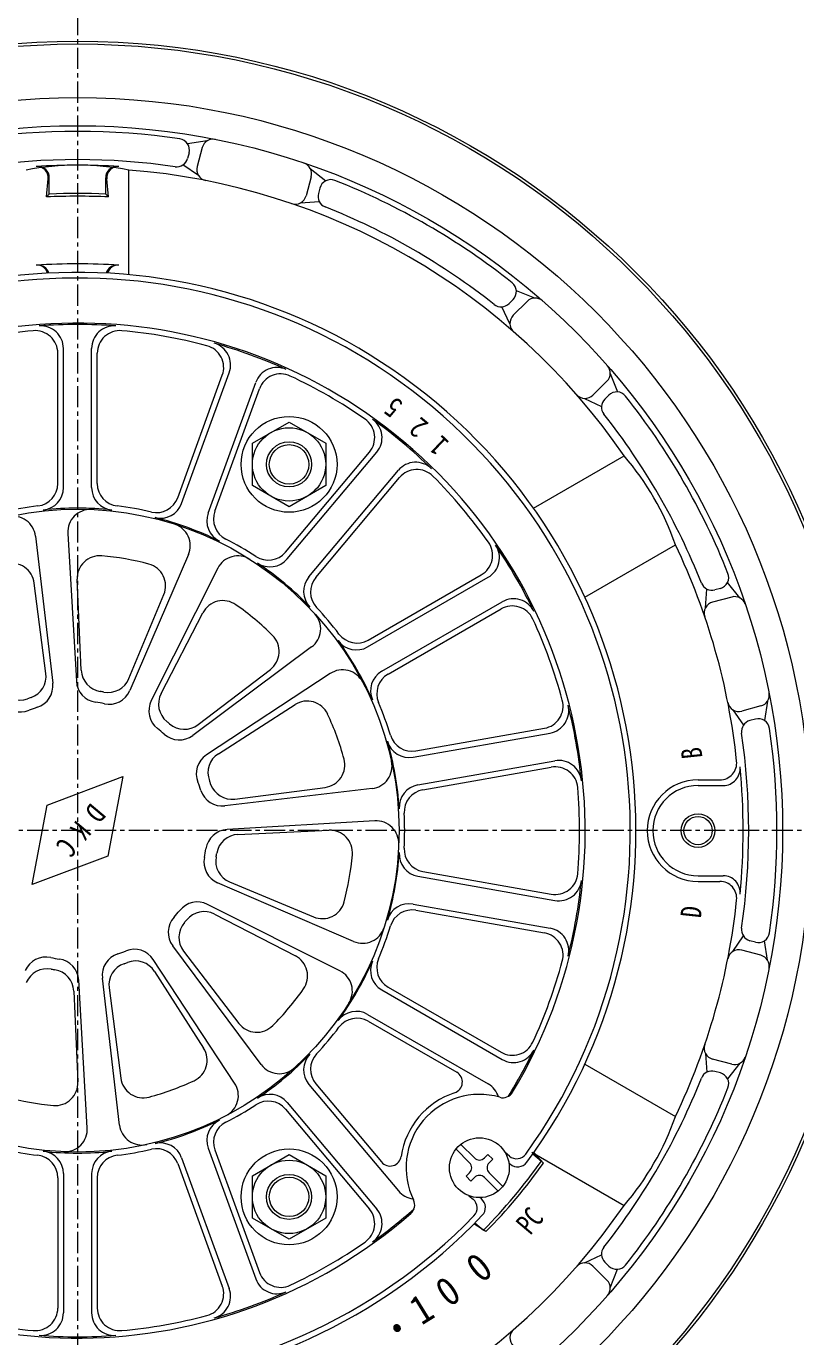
# Model space of a CAD drawing. Units: millimetres, scale not verified. Extents: x -1380 to 1380, y -955 to 955.
# Drawn here: x -459 to -322.6, y 135.3 to 367.7 of the extents above; entities that cross this region are included whole.
import ezdxf
from ezdxf.enums import TextEntityAlignment as Align

# ---------------------------------------------------------------- set-up
doc = ezdxf.new("R2010")
doc.units = ezdxf.units.MM
doc.header["$LTSCALE"] = 3
doc.linetypes.add('USER1', pattern=[2, 1.25, -0.25, 0.25, -0.25])
for name, color, linetype, lineweight in [('0-2_L-2', 7, 'Continuous', 18), ('0-4_L-5', 2, 'USER1', 18), ('0-5_L-3', 7, 'Continuous', 18), ('0-B_L-1a', 3, 'Continuous', 18), ('0-C_L-1b', 150, 'Continuous', 18)]:
    doc.layers.add(name, color=color, linetype=linetype, lineweight=lineweight)
doc.styles.add('ＭＳ ゴシック', font='')
doc.styles.get('ＭＳ ゴシック').set_extended_font_data('MS Gothic')

msp = doc.modelspace()

# ---------------------------------------------------------------- linework, layer by layer
at = {"layer": '0-2_L-2'}
for radius in [140, 139.5, 139.5, 130]:
    msp.add_circle((-449.951, 225.027), radius, dxfattribs=at)
at = {"layer": '0-4_L-5'}
for p, q in [((-449.951, 447.852), (-449.951, 2.202)), ((-227.126, 225.027), (-672.776, 225.027))]:
    msp.add_line(p, q, dxfattribs=at)
at = {"layer": '0-5_L-3'}
for p, q in [((-380.442, 166.131), (-382.822, 168.511)), ((-381.973, 169.36), (-379.594, 166.98)), ((-377.826, 166.98), (-377.189, 167.616)), ((-381.078, 163.727), (-380.442, 164.364)), ((-375.446, 161.135), (-377.826, 163.515)), ((-376.977, 164.364), (-374.597, 161.984))]:
    msp.add_line(p, q, dxfattribs=at)
for points in [[(-405.951, 293.731), (-405.951, 286.226), (-412.451, 282.473), (-418.951, 286.226), (-418.951, 293.731), (-412.451, 297.484)], [(-412.451, 152.569), (-418.951, 156.322), (-418.951, 163.827), (-412.451, 167.58), (-405.951, 163.827), (-405.951, 156.322)]]:
    msp.add_lwpolyline(points, close=True, dxfattribs=at)
for points in [[(-377.189, 167.616), (-376.341, 166.768), (-376.977, 166.131)], [(-379.594, 163.515), (-380.23, 162.879), (-381.078, 163.727)]]:
    msp.add_lwpolyline(points, dxfattribs=at)
for centre, radius in [((-412.451, 289.978), 8.5), ((-412.451, 289.978), 6.5), ((-412.451, 289.978), 3.5), ((-378.709, 165.247), 5.3), ((-412.451, 160.075), 8.5), ((-412.451, 160.075), 6.5), ((-412.451, 160.075), 3.5)]:
    msp.add_circle(centre, radius, dxfattribs=at)
at = {"layer": '0-5_L-3', "color": 4}
for centre in [(-412.451, 289.978), (-412.451, 160.075)]:
    msp.add_circle(centre, 4, dxfattribs=at)
at = {"layer": '0-5_L-3'}
for centre, start, end in [((-381.326, 165.248), 315, 45), ((-378.71, 167.864), 225, 315), ((-376.093, 165.248), 135, 225), ((-378.71, 162.631), 45, 135)]:
    msp.add_arc(centre, 1.25, start, end, dxfattribs=at)
at = {"layer": '0-B_L-1a'}
for p, q in [((-453.451, 286.571), (-453.451, 309.695)), ((-452.451, 285.859), (-452.451, 310.537)), ((-447.451, 285.859), (-447.451, 310.537)), ((-446.451, 286.571), (-446.451, 309.695)), ((-432.19, 284.057), (-424.282, 305.786)), ((-431.494, 283.046), (-423.054, 306.235)), ((-426.796, 281.335), (-418.355, 304.525)), ((-425.613, 281.663), (-417.704, 303.392)), ((-413.072, 274.422), (-398.208, 292.136)), ((-412.764, 273.234), (-396.901, 292.139)), ((-408.934, 270.02), (-393.071, 288.925)), ((-407.71, 269.923), (-392.846, 287.637)), ((-457.406, 277.246), (-454.349, 251.162)), ((-451.677, 277.747), (-450.159, 251.528)), ((-430.297, 273.977), (-440.692, 249.859)), ((-425.086, 271.547), (-436.88, 248.082)), ((-398.518, 257.608), (-377.146, 269.947)), ((-398.402, 258.83), (-378.376, 270.392)), ((-455.548, 252.919), (-457.625, 268.928)), ((-449.283, 253.467), (-450.017, 269.594)), ((-440.852, 251.98), (-434.646, 266.883)), ((-396.018, 253.278), (-374.646, 265.617)), ((-435.152, 249.323), (-427.725, 263.656)), ((-394.902, 252.768), (-374.876, 264.33)), ((-408.455, 257.592), (-429.516, 241.903)), ((-428.594, 243.82), (-415.768, 253.623)), ((-405.157, 252.882), (-427.103, 238.457)), ((-424.987, 238.668), (-411.388, 247.368)), ((-390.477, 238.052), (-366.173, 242.337)), ((-389.949, 239.161), (-367.177, 243.176)), ((-389.609, 233.128), (-365.305, 237.413)), ((-388.734, 232.267), (-365.961, 236.282)), ((-397.732, 232.481), (-423.816, 229.424)), ((-422.059, 230.623), (-406.049, 232.7)), ((-397.231, 226.753), (-423.449, 225.234)), ((-421.511, 224.358), (-405.384, 225.093)), ((-389.609, 216.925), (-365.305, 212.64)), ((-388.734, 217.786), (-365.961, 213.771)), ((-401.001, 205.373), (-425.118, 215.767)), ((-422.997, 215.927), (-408.094, 209.721)), ((-403.431, 200.162), (-426.896, 211.955)), ((-390.477, 212.001), (-366.173, 207.716)), ((-425.655, 210.228), (-411.321, 202.8)), ((-389.949, 210.893), (-367.177, 206.877)), ((-417.386, 183.531), (-433.075, 204.592)), ((-431.158, 203.669), (-421.355, 190.843)), ((-422.096, 180.233), (-436.52, 202.179)), ((-436.309, 200.062), (-427.61, 186.463)), ((-448.225, 172.306), (-449.744, 198.525)), ((-442.496, 172.808), (-445.553, 198.891)), ((-450.619, 196.586), (-449.885, 180.459)), ((-444.354, 197.134), (-442.277, 181.125)), ((-396.018, 196.775), (-374.646, 184.436)), ((-394.902, 197.285), (-374.876, 185.723)), ((-398.518, 192.445), (-377.146, 180.106)), ((-398.402, 191.223), (-382.726, 182.173)), ((-408.934, 180.033), (-393.071, 161.128)), ((-407.71, 180.13), (-396.074, 166.264)), ((-412.764, 176.819), (-396.901, 157.914)), ((-413.072, 175.631), (-398.208, 157.917)), ((-426.796, 168.718), (-418.355, 145.528)), ((-425.613, 168.391), (-417.704, 146.661)), ((-373.393, 167.313), (-374.149, 167.948)), ((-432.19, 165.996), (-424.282, 144.267)), ((-431.494, 167.008), (-423.054, 143.818)), ((-373.474, 166.077), (-373.216, 165.86)), ((-453.451, 163.482), (-453.451, 140.358)), ((-452.451, 164.194), (-452.451, 139.516)), ((-447.451, 164.194), (-447.451, 139.516)), ((-446.451, 163.482), (-446.451, 140.358)), ((-380.576, 160.287), (-379.82, 159.653)), ((-378.358, 159.731), (-378.617, 159.948))]:
    msp.add_line(p, q, dxfattribs=at)
msp.add_lwpolyline([(-441.916, 234.602), (-444.589, 220.527), (-457.986, 215.451), (-455.313, 229.526)], close=True, dxfattribs=at)
msp.add_circle((-449.951, 225.027), 57, dxfattribs=at)
for centre, radius, start, end in [((-449.951, 225.027), 99, 323.54633, 136.45367), ((-449.951, 225.027), 98, 324.18153, 135.81847), ((-449.951, 225.027), 90, 328.96599, 131.03401), ((-449.951, 225.027), 89.757, 85.65309, 94.34691), ((-456.451, 310.537), 4, 0, 94.34691), ((-443.451, 310.537), 4, 85.65309, 180), ((-449.951, 225.027), 89, 95.06209, 104.93791), ((-457.451, 309.695), 4, 0, 95.06209), ((-442.451, 309.695), 4, 84.93791, 180), ((-449.951, 225.027), 89, 75.06209, 84.93791), ((-426.813, 307.604), 4, 340, 74.34691), ((-449.951, 225.027), 89.757, 65.65309, 74.34691), ((-428.04, 307.154), 4, 340, 75.06209), ((-414.597, 303.157), 4, 65.65309, 160), ((-413.945, 302.024), 4, 64.93791, 160), ((-449.951, 225.027), 89, 55.06209, 64.93791), ((-401.273, 294.707), 4, 320, 55.06209), ((-449.951, 225.027), 89.757, 45.65309, 54.34691), ((-399.965, 294.71), 4, 320, 54.34691), ((-390.006, 286.354), 4, 45.65309, 140), ((-389.782, 285.065), 4, 44.93791, 140), ((-457.451, 286.571), 4, 276.94796, 0), ((-442.451, 286.571), 4, 180, 263.05204), ((-449.951, 225.027), 89, 35.06209, 44.93791), ((-449.951, 225.027), 99, 143.54633, 316.45367), ((-456.451, 285.859), 4, 276.09895, 0), ((-443.451, 285.859), 4, 180, 263.90105), ((-435.949, 285.425), 4, 256.94796, 340), ((-449.951, 225.027), 98, 144.18153, 315.81847), ((-449.951, 225.027), 58, 96.94796, 103.05204), ((-449.951, 225.027), 57.179, 83.90105, 96.09895), ((-447.684, 277.978), 4, 87.54865, 183.31572), ((-449.951, 225.027), 58, 76.94796, 83.05204), ((-435.253, 284.414), 4, 256.09895, 340), ((-423.037, 279.967), 4, 160, 243.90105), ((-421.854, 280.295), 4, 160, 243.05204), ((-461.378, 276.78), 4, 6.68428, 102.45135), ((-449.951, 225.027), 57.179, 63.90105, 76.09895), ((-433.971, 275.56), 4, 336.68428, 72.45135), ((-449.951, 225.027), 58, 56.94796, 63.05204), ((-416.136, 276.993), 4, 236.94796, 320), ((-380.376, 273.856), 4, 300, 35.06209), ((-379.146, 273.411), 4, 300, 34.34691), ((-449.951, 225.027), 89.757, 25.65309, 34.34691), ((-461.591, 268.414), 4, 7.39209, 105.01826), ((-446.022, 269.776), 4, 84.98174, 182.60791), ((-449.951, 225.027), 48.921, 75.01826, 84.98174), ((-438.338, 268.421), 4, 337.39209, 75.01826), ((-421.512, 269.75), 4, 57.54865, 153.31572), ((-415.828, 275.805), 4, 236.09895, 320), ((-449.951, 225.027), 57.179, 43.90105, 56.09895), ((-449.951, 225.027), 90, 148.96599, 311.03401), ((-405.869, 267.449), 4, 140, 223.90105), ((-404.646, 267.352), 4, 140, 223.05204), ((-424.173, 261.816), 4, 54.98174, 152.60791), ((-449.951, 225.027), 48.921, 45.01826, 54.98174), ((-372.646, 262.153), 4, 25.65309, 120), ((-410.845, 260.8), 4, 306.68428, 42.45135), ((-449.951, 225.027), 58, 36.94796, 43.05204), ((-372.876, 260.866), 4, 24.93791, 120), ((-449.951, 225.027), 89, 15.06209, 24.93791), ((-418.197, 256.801), 4, 307.39209, 45.01826), ((-449.951, 225.027), 57.179, 23.90105, 36.09895), ((-400.518, 261.072), 4, 216.09895, 300), ((-400.402, 262.294), 4, 216.94796, 300), ((-445.287, 253.649), 4, 182.60791, 260.74514), ((-402.96, 249.539), 4, 27.54865, 123.31572), ((-459.514, 252.404), 4, 289.25486, 7.39209), ((-458.322, 250.696), 4, 288.06032, 6.68428), ((-446.165, 251.76), 4, 183.31572, 261.93968), ((-444.544, 253.518), 4, 259.25486, 337.39209), ((-394.018, 249.814), 4, 120, 203.90105), ((-392.902, 249.304), 4, 120, 203.05204), ((-460.223, 252.146), 4, 212.60791, 290.74514), ((-449.951, 225.027), 25, 79.25486, 80.74514), ((-444.365, 251.442), 4, 258.06032, 336.68428), ((-431.601, 247.482), 4, 152.60791, 230.74514), ((-460.039, 250.071), 4, 213.31572, 291.93968), ((-449.951, 225.027), 25, 109.25486, 110.74514), ((-449.951, 225.027), 23, 108.06032, 111.93968), ((-449.951, 225.027), 23, 78.06032, 81.93968), ((-433.306, 246.285), 4, 153.31572, 231.93968), ((-409.232, 243.998), 4, 24.98174, 122.60791), ((-449.951, 225.027), 58, 16.94796, 23.05204), ((-367.871, 247.115), 4, 280, 15.06209), ((-366.868, 246.277), 4, 280, 14.34691), ((-449.951, 225.027), 89.757, 5.65309, 14.34691), ((-449.951, 225.027), 25, 49.25486, 50.74514), ((-449.951, 225.027), 48.921, 15.01826, 24.98174), ((-449.951, 225.027), 23, 48.06032, 51.93968), ((-431.906, 245.11), 4, 228.06032, 306.68428), ((-431.023, 246.998), 4, 229.25486, 307.39209), ((-390.644, 243.1), 4, 196.94796, 280), ((-449.951, 225.027), 57.179, 3.90105, 16.09895), ((-391.171, 241.991), 4, 196.09895, 280), ((-424.906, 235.115), 4, 123.31572, 201.93968), ((-422.831, 235.299), 4, 122.60791, 200.74514), ((-406.564, 236.667), 4, 277.39209, 15.01826), ((-398.198, 236.454), 4, 276.68428, 12.45135), ((-364.611, 233.474), 4, 5.65309, 100), ((-365.267, 232.343), 4, 4.93791, 100), ((-449.951, 225.027), 23, 18.06032, 21.93968), ((-449.951, 225.027), 25, 19.25486, 20.74514), ((-422.573, 234.59), 4, 199.25486, 277.39209), ((-388.914, 229.189), 4, 100, 183.90105), ((-449.951, 225.027), 89, 355.06209, 4.93791), ((-424.281, 233.397), 4, 198.06032, 276.68428), ((-388.039, 228.328), 4, 100, 183.05204), ((-449.951, 225.027), 58, 356.94796, 3.05204), ((-397, 222.76), 4, 357.54865, 93.31572), ((-423.218, 221.241), 4, 93.31572, 171.93968), ((-421.329, 220.363), 4, 92.60791, 170.74514), ((-405.202, 221.097), 4, 354.98174, 92.60791), ((-449.951, 225.027), 23, 348.06032, 351.93968), ((-449.951, 225.027), 25, 349.25486, 350.74514), ((-449.951, 225.027), 57.179, 343.90105, 356.09895), ((-388.914, 220.864), 4, 176.09895, 260), ((-388.039, 221.725), 4, 176.94796, 260), ((-423.535, 219.441), 4, 168.06032, 246.68428), ((-421.46, 219.62), 4, 169.25486, 247.39209), ((-449.951, 225.027), 48.921, 345.01826, 354.98174), ((-365.267, 217.71), 4, 260, 355.06209), ((-364.611, 216.579), 4, 260, 354.34691), ((-449.951, 225.027), 89.757, 345.65309, 354.34691), ((-428.692, 208.381), 4, 63.31572, 141.93968), ((-406.557, 213.414), 4, 247.39209, 345.01826), ((-391.171, 208.062), 4, 80, 163.90105), ((-429.867, 206.981), 4, 138.06032, 216.68428), ((-449.951, 225.027), 23, 318.06032, 321.93968), ((-449.951, 225.027), 25, 319.25486, 320.74514), ((-427.495, 206.676), 4, 62.60791, 140.74514), ((-390.644, 206.953), 4, 80, 163.05204), ((-427.98, 206.098), 4, 139.25486, 217.39209), ((-399.418, 209.046), 4, 246.68428, 342.45135), ((-449.951, 225.027), 58, 336.94796, 343.05204), ((-367.871, 202.938), 4, 344.93791, 80), ((-366.868, 203.777), 4, 345.65309, 80), ((-455.537, 198.611), 4, 78.06032, 156.68428), ((-449.951, 225.027), 23, 258.06032, 261.93968), ((-453.737, 198.293), 4, 3.31572, 81.93968), ((-441.581, 199.357), 4, 108.06032, 186.68428), ((-449.951, 225.027), 23, 288.06032, 291.93968), ((-439.863, 199.982), 4, 33.31572, 111.93968), ((-413.162, 199.249), 4, 324.98174, 62.60791), ((-392.902, 200.749), 4, 156.94796, 240), ((-455.358, 196.535), 4, 79.25486, 157.39209), ((-449.951, 225.027), 25, 259.25486, 260.74514), ((-454.615, 196.404), 4, 2.60791, 80.74514), ((-440.388, 197.649), 4, 109.25486, 187.39209), ((-449.951, 225.027), 25, 289.25486, 290.74514), ((-439.679, 197.907), 4, 32.60791, 110.74514), ((-449.951, 225.027), 57.179, 323.90105, 336.09895), ((-405.227, 196.588), 4, 327.54865, 63.31572), ((-394.018, 200.239), 4, 156.09895, 240), ((-449.951, 225.027), 89, 335.06209, 344.93791), ((-449.951, 225.027), 48.921, 315.01826, 324.98174), ((-400.518, 188.981), 4, 60, 143.90105), ((-418.177, 193.272), 4, 217.39209, 315.01826), ((-400.402, 187.759), 4, 60, 143.05204), ((-449.951, 225.027), 58, 316.94796, 323.05204), ((-430.979, 184.308), 4, 294.98174, 32.60791), ((-372.876, 189.188), 4, 240, 335.06209), ((-372.646, 187.9), 4, 240, 334.34691), ((-449.951, 225.027), 89.757, 328.35061, 334.34691), ((-449.951, 225.027), 57.179, 303.90105, 316.09895), ((-405.869, 182.604), 4, 136.09895, 220), ((-404.646, 182.701), 4, 136.94796, 220), ((-414.178, 185.92), 4, 216.68428, 312.45135), ((-383.726, 180.44), 2, 288.27316, 60), ((-453.88, 180.277), 4, 264.98174, 2.60791), ((-438.311, 181.64), 4, 187.39209, 285.01826), ((-449.951, 225.027), 48.921, 285.01826, 294.98174), ((-425.438, 178.036), 4, 297.54865, 33.31572), ((-379.146, 176.642), 4, 16.78306, 60), ((-449.951, 225.027), 48.921, 255.01826, 264.98174), ((-416.136, 173.06), 4, 40, 123.05204), ((-415.828, 174.248), 4, 40, 123.90105), ((-378.709, 165.247), 14, 108.27316, 171.72684), ((-378.709, 165.247), 13, 73.89225, 206.10775), ((-374.547, 179.658), 2, 253.89225, 328.96599), ((-449.951, 225.027), 58, 296.94796, 303.05204), ((-452.218, 172.075), 4, 267.54865, 3.31572), ((-438.524, 173.273), 4, 186.68428, 282.45135), ((-449.951, 225.027), 57.179, 283.90105, 296.09895), ((-423.037, 170.086), 4, 116.09895, 200), ((-421.854, 169.759), 4, 116.94796, 200), ((-449.951, 225.027), 58, 256.94796, 263.05204), ((-457.451, 163.482), 4, 0, 83.05204), ((-449.951, 225.027), 57.179, 263.90105, 276.09895), ((-456.451, 164.194), 4, 0, 83.90105), ((-443.451, 164.194), 4, 96.09895, 180), ((-442.451, 163.482), 4, 96.94796, 180), ((-449.951, 225.027), 58, 276.94796, 283.05204), ((-435.949, 164.628), 4, 20, 103.05204), ((-435.253, 165.64), 4, 20, 103.90105), ((-372.107, 168.846), 2, 230, 324.18153), ((-394.542, 167.55), 2, 220, 351.72684), ((-371.93, 167.392), 2, 230, 323.54633), ((-390.006, 163.7), 4, 220, 263.21694), ((-392.178, 158.646), 2, 311.03401, 26.10775), ((-381.106, 158.121), 2, 315.81847, 50), ((-379.644, 158.199), 2, 316.45367, 50), ((-401.273, 155.346), 4, 304.93791, 40), ((-449.951, 225.027), 89.757, 305.65309, 311.64939), ((-399.965, 155.343), 4, 305.65309, 40), ((-449.951, 225.027), 89, 295.06209, 304.93791), ((-413.945, 148.029), 4, 200, 295.06209), ((-428.04, 142.899), 4, 284.93791, 20), ((-414.597, 146.896), 4, 200, 294.34691), ((-426.813, 142.45), 4, 285.65309, 20), ((-449.951, 225.027), 89.757, 285.65309, 294.34691), ((-457.451, 140.358), 4, 264.93791, 0), ((-456.451, 139.516), 4, 265.65309, 0), ((-443.451, 139.516), 4, 180, 274.34691), ((-442.451, 140.358), 4, 180, 275.06209), ((-449.951, 225.027), 89, 255.06209, 264.93791), ((-449.951, 225.027), 89, 275.06209, 284.93791), ((-449.951, 225.027), 89.757, 265.65309, 274.34691)]:
    msp.add_arc(centre, radius, start, end, dxfattribs=at)
at = {"layer": '0-C_L-1b'}
for p, q in [((-426.967, 347.353), (-430.435, 346.812)), ((-430.175, 345.197), (-430.435, 344.224)), ((-427.843, 346.172), (-428.751, 342.784)), ((-440.853, 323.608), (-440.853, 342.174)), ((-428.517, 341.209), (-431.269, 343.071)), ((-408.693, 342.456), (-405.96, 340.254)), ((-455.451, 337.392), (-455.159, 340.623)), ((-454.951, 337.916), (-454.951, 340.815)), ((-444.951, 337.916), (-444.951, 340.815)), ((-444.451, 337.392), (-444.743, 340.623)), ((-408.524, 340.996), (-409.432, 337.608)), ((-455.451, 337.392), (-454.951, 337.916)), ((-444.451, 337.392), (-444.951, 337.916)), ((-406.993, 338.985), (-407.253, 338.013)), ((-410.423, 336.361), (-407.108, 336.597)), ((-368.883, 319.472), (-372.157, 320.738)), ((-372.739, 319.209), (-373.451, 318.497)), ((-370.232, 318.888), (-372.712, 316.407)), ((-373.297, 314.926), (-374.749, 317.915)), ((-356.09, 304.745), (-358.57, 302.265)), ((-355.505, 306.095), (-354.239, 302.821)), ((-355.769, 302.238), (-356.48, 301.527)), ((-360.051, 301.681), (-357.063, 300.228)), ((-369.126, 282.196), (-353.047, 291.479)), ((-360.029, 266.438), (-343.95, 275.721)), ((-338.617, 264.555), (-338.38, 267.869)), ((-335.992, 267.985), (-336.965, 267.724)), ((-332.521, 266.285), (-334.723, 269.018)), ((-333.982, 266.453), (-337.37, 265.545)), ((-333.769, 246.461), (-331.907, 243.709)), ((-328.806, 247.135), (-332.194, 246.227)), ((-327.625, 248.011), (-328.165, 244.543)), ((-329.781, 244.803), (-330.753, 244.542)), ((-339.951, 234.027), (-336.082, 234.027)), ((-339.951, 233.027), (-335.478, 233.027)), ((-339.951, 217.027), (-335.478, 217.027)), ((-339.951, 216.027), (-336.082, 216.027)), ((-333.769, 203.592), (-331.907, 206.344)), ((-329.781, 205.25), (-330.753, 205.511)), ((-327.625, 202.042), (-328.165, 205.51)), ((-328.806, 202.918), (-332.194, 203.826)), ((-360.029, 183.615), (-343.95, 174.332)), ((-338.617, 185.498), (-338.38, 182.184)), ((-333.982, 183.6), (-337.37, 184.508)), ((-332.521, 183.768), (-334.723, 181.035)), ((-335.992, 182.068), (-336.965, 182.329)), ((-369.383, 168.006), (-353.047, 158.574)), ((-369.223, 167.721), (-367.694, 166.438)), ((-367.345, 166.064), (-369.079, 167.924)), ((-377.541, 153.914), (-379.673, 155.299)), ((-379.498, 155.476), (-377.969, 154.192)), ((-360.051, 148.373), (-357.063, 149.825)), ((-356.09, 145.308), (-358.57, 147.788)), ((-355.769, 147.815), (-356.48, 148.527)), ((-355.505, 143.959), (-354.239, 147.232))]:
    msp.add_line(p, q, dxfattribs=at)
for centre, radius in [((-449.951, 225.027), 125), ((-339.951, 225.027), 3), ((-339.951, 225.027), 2.5)]:
    msp.add_circle(centre, radius, dxfattribs=at)
for centre, radius, start, end in [((-449.951, 225.027), 124, 81.58944, 98.41056), ((-432.107, 345.714), 2, 345, 81.58944), ((-425.911, 345.654), 2, 78.72919, 165), ((-449.951, 225.027), 119, 81.64414, 98.35586), ((-432.367, 344.742), 2, 261.64414, 345), ((-449.951, 294.07), 48.957, 79.29051, 100.70949), ((-449.951, 225.027), 118, 86.44158, 93.55842), ((-457.151, 340.803), 2, 354.83225, 93.55842), ((-456.951, 340.815), 2, 0, 93.45961), ((-442.951, 340.815), 2, 86.54039, 180), ((-442.751, 340.803), 2, 86.44158, 185.16775), ((-449.951, 225.027), 117.5, 34.44064, 85.55936), ((-426.819, 342.266), 2, 165, 258.83857), ((-410.456, 341.513), 2, 345, 71.27081), ((-405.061, 338.468), 2, 68.41056, 165), ((-449.951, 225.027), 124, 51.58944, 68.41056), ((-449.951, 225.027), 112.5, 87.19776, 92.80224), ((-449.951, 225.027), 113, 87.46396, 92.53604), ((-411.364, 338.125), 2, 251.16143, 345), ((-405.321, 337.495), 2, 165, 248.35586), ((-449.951, 225.027), 119, 51.64414, 68.35586), ((-449.951, 207.527), 118, 86.44158, 93.55842), ((-457.151, 323.303), 2, 16.92993, 93.55842), ((-456.951, 323.315), 2, 16.87778, 93.45961), ((-442.951, 323.315), 2, 86.54039, 163.12222), ((-442.751, 323.303), 2, 86.44158, 163.07007), ((-374.153, 320.623), 2, 315, 51.58944), ((-374.865, 319.911), 2, 231.64414, 315), ((-368.818, 317.473), 2, 48.72919, 135), ((-371.298, 314.993), 2, 135, 228.83857), ((-357.504, 306.16), 2, 315, 41.27081), ((-359.984, 303.679), 2, 221.16143, 315), ((-354.354, 300.824), 2, 38.41056, 135), ((-355.066, 300.112), 2, 135, 218.35586), ((-449.951, 225.027), 124, 21.58944, 38.41056), ((-449.951, 225.027), 119, 21.64414, 38.35586), ((-390.158, 259.548), 48.957, 19.29051, 40.70949), ((-449.951, 225.027), 117.5, 6.01585, 25.55936), ((-336.51, 269.917), 2, 285, 21.58944), ((-337.482, 269.656), 2, 201.64414, 285), ((-336.852, 263.613), 2, 105, 198.83857), ((-333.464, 264.521), 2, 18.72919, 105), ((-329.323, 249.066), 2, 285, 11.27081), ((-332.711, 248.159), 2, 191.16143, 285), ((-330.235, 242.61), 2, 105, 188.35586), ((-329.263, 242.871), 2, 8.41056, 105), ((-449.951, 225.027), 119, 351.64414, 8.35586), ((-449.951, 225.027), 124, 351.58944, 8.41056), ((-336.082, 237.027), 3, 270, 6.01585), ((-335.478, 236.027), 3, 270, 5.48886), ((-449.951, 225.027), 118, 354.51114, 5.48886), ((-339.951, 225.027), 9, 90, 270), ((-339.951, 225.027), 8, 90, 270), ((-335.478, 214.027), 3, 354.51114, 90), ((-336.082, 213.027), 3, 353.98415, 90), ((-449.951, 225.027), 117.5, 334.44064, 353.98415), ((-330.235, 207.443), 2, 171.64414, 255), ((-329.263, 207.182), 2, 255, 351.58944), ((-332.711, 201.894), 2, 75, 168.83857), ((-329.323, 200.987), 2, 348.72919, 75), ((-336.852, 186.44), 2, 161.16143, 255), ((-333.464, 185.532), 2, 255, 341.27081), ((-337.482, 180.397), 2, 75, 158.35586), ((-336.51, 180.136), 2, 338.41056, 75), ((-449.951, 225.027), 119, 321.64414, 338.35586), ((-449.951, 225.027), 124, 321.58944, 338.41056), ((-390.158, 190.505), 48.957, 319.29051, 340.70949), ((-448.767, 224.033), 99.449, 315.39026, 324.60974), ((-448.767, 224.033), 99.949, 315.44918, 324.55082), ((-449.951, 225.027), 117.5, 274.44064, 325.55936), ((-355.066, 149.941), 2, 141.64414, 225), ((-359.984, 146.374), 2, 45, 138.83857), ((-354.354, 149.229), 2, 225, 321.58944), ((-357.504, 143.893), 2, 318.72919, 45), ((-371.298, 135.06), 2, 131.16143, 225)]:
    msp.add_arc(centre, radius, start, end, dxfattribs=at)

# ---------------------------------------------------------------- texts
at = {"layer": '0-B_L-1a', "color": 7, "style": 'ＭＳ ゴシック', "width": 0.85}
for s, rotation, p in [('5', 143.5, (-391.412, 301.756)), ('2', 140, (-386.837, 298.039)), ('1', 136.5, (-383.158, 294.677)), ('D', 230, (-448.384, 230.783)), ('K', 230, (-450.956, 227.719)), ('C', 230, (-453.462, 224.732))]:
    msp.add_text(s, height=3.666, rotation=rotation, dxfattribs=at).set_placement(p, align=Align.BOTTOM_LEFT)
at = {"layer": '0-C_L-1b', "color": 7, "style": 'ＭＳ ゴシック'}
for s, height, rotation, width, p in [('B', 3.666, 96, 0.8, (-338.065, 238.073)), ('D', 3.666, 84, 0.8, (-338.344, 209.328)), ('PC', 3.666, 49.91, 0.8, (-368.846, 152.454)), ('0', 5.132, 39.772, 0.9, (-377.382, 143.446)), ('0', 5.132, 35.772, 0.9, (-383.21, 139.116)), ('1', 5.132, 31.772, 0.9, (-388.178, 135.913)), ('・', 5.132, 31.772, 0.9, (-393.779, 131.582))]:
    msp.add_text(s, height=height, rotation=rotation, dxfattribs=dict(at, width=width)).set_placement(p, align=Align.BOTTOM_LEFT)

doc.saveas('drawing.dxf')
